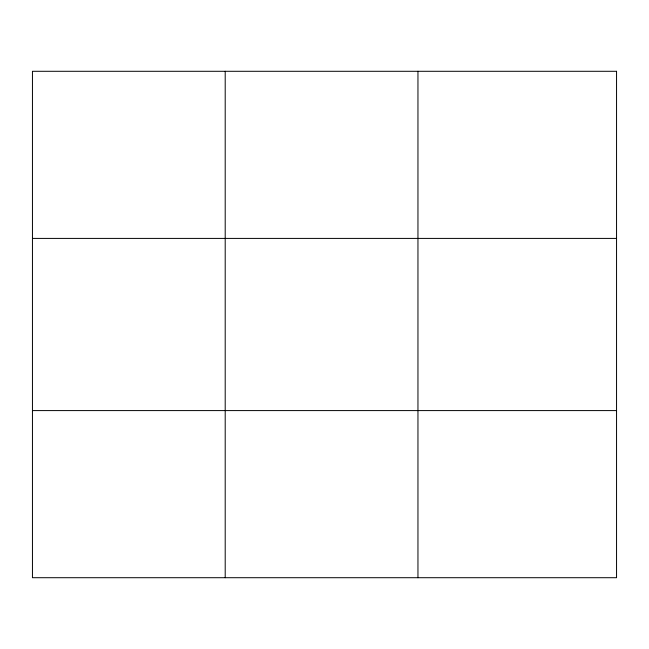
<?xml version="1.0" encoding="UTF-8"?>
<svg xmlns="http://www.w3.org/2000/svg" width="649" height="649" viewBox="0 0 649 649"><rect width="100%" height="100%" fill="white"/><g stroke="black" fill="none" stroke-linecap="round" stroke-linejoin="round"><path stroke-width="0.97" d="M225.203 71.293L225.203 577.707M417.956 71.293L417.956 577.707M32.45 238.41L616.55 238.41M32.45 410.59L616.55 410.59M616.55 71.293L616.55 577.707L32.45 577.707L32.45 71.293L616.55 71.293"/></g></svg>
